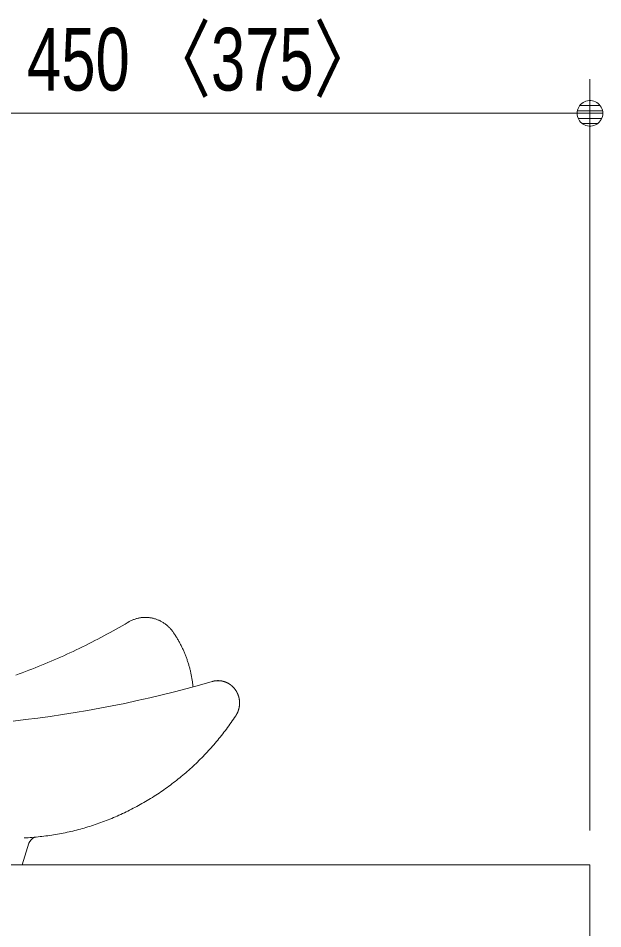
# Model space of a CAD drawing. Units: millimetres, scale not verified. Extents: x -6062 to 6062, y -3045 to 3045.
# Drawn here: x -2052 to -1710, y -1368 to -834 of the extents above; entities that cross this region are included whole.
import ezdxf
from ezdxf.enums import TextEntityAlignment as Align

# ---------------------------------------------------------------- set-up
doc = ezdxf.new("R2010")
doc.units = ezdxf.units.MM
doc.header["$LTSCALE"] = 20
for name, color, linetype, lineweight in [('0-1_5ボウル・キャビネット', 7, 'Continuous', 9), ('0-2_2寸法-1', 7, 'Continuous', 9), ('0-3_0', 7, 'Continuous', 9)]:
    doc.layers.add(name, color=color, linetype=linetype, lineweight=lineweight)
doc.styles.add('ＭＳ Ｐゴシック', font='')
doc.styles.get('ＭＳ Ｐゴシック').set_extended_font_data('MS PGothic')

# ---------------------------------------------------------------- blocks, each defined once
blk = doc.blocks.new('_Dot')
at = {"layer": '0-3_0'}
for p, q in [((-10, 0), (-20, 0)), ((9.78, 2), (-9.78, 2)), ((7.99, 6), (-7.99, 6)), ((9.16, -3.98), (-9.16, -3.98)), ((6, -7.98), (-6, -7.98))]:
    blk.add_line(p, q, dxfattribs=at)
for points in [[(10, 0), (9.92, 1.25), (9.69, 2.49), (9.3, 3.68), (8.76, 4.82), (8.09, 5.88), (7.29, 6.85), (6.37, 7.71), (5.36, 8.44), (4.26, 9.05), (3.09, 9.51), (1.87, 9.82), (0.63, 9.98), (-0.63, 9.98), (-1.87, 9.82), (-3.09, 9.51), (-4.26, 9.05), (-5.36, 8.44), (-6.37, 7.71), (-7.29, 6.85), (-8.09, 5.88), (-8.76, 4.82), (-9.3, 3.68), (-9.69, 2.49), (-9.92, 1.25), (-10, 0), (0, 0)], [(-10, 0), (-9.92, -1.25), (-9.69, -2.49), (-9.3, -3.68), (-8.76, -4.82), (-8.09, -5.88), (-7.29, -6.85), (-6.37, -7.71), (-5.36, -8.44), (-4.26, -9.05), (-3.09, -9.51), (-1.87, -9.82), (-0.63, -9.98), (0.63, -9.98), (1.87, -9.82), (3.09, -9.51), (4.26, -9.05), (5.36, -8.44), (6.37, -7.71), (7.29, -6.85), (8.09, -5.88), (8.76, -4.82), (9.3, -3.68), (9.69, -2.49), (9.92, -1.25), (10, 0), (0, 0)]]:
    blk.add_lwpolyline(points, close=True, dxfattribs=at)
blk = doc.blocks.new('グループ-16')
at = {"layer": '0-1_5ボウル・キャビネット'}
for points in [[(-3896.6, -23715.6), (-3905.6, -23718), (-3914.6, -23720.6), (-3923.5, -23723.4), (-3932.3, -23726.5), (-3941, -23729.7), (-3949.7, -23733.2), (-3958.3, -23736.8), (-3966.8, -23740.7), (-3975.3, -23744.8), (-3983.6, -23749.1), (-3991.8, -23753.5), (-4000, -23758.2), (-4004.9, -23761.1), (-4039.8, -23781.6), (-4074.8, -23801.9), (-4110, -23822), (-4145.2, -23842), (-4180.5, -23861.7), (-4216, -23881.3), (-4251.5, -23900.7), (-4287.1, -23919.9), (-4322.8, -23938.9), (-4358.6, -23957.7), (-4394.5, -23976.3), (-4430.5, -23994.8), (-4466.5, -24013), (-4502.7, -24031.1), (-4538.9, -24048.9), (-4575.2, -24066.6), (-4611.6, -24084.1), (-4648.1, -24101.4), (-4684.7, -24118.5), (-4721.4, -24135.4), (-4758.1, -24152.1), (-4794.9, -24168.6), (-4831.8, -24184.9), (-4868.8, -24201.1), (-4905.9, -24217), (-4943, -24232.7)], [(-3554.3, -23792.4), (-3561.7, -23786.5), (-3569.2, -23780.8), (-3576.9, -23775.3), (-3584.6, -23770), (-3592.5, -23764.9), (-3600.5, -23759.9), (-3608.6, -23755.2), (-3616.8, -23750.6), (-3625.1, -23746.3), (-3633.5, -23742.1), (-3642, -23738.2), (-3650.6, -23734.5), (-3659.2, -23730.9), (-3667.9, -23727.6), (-3676.7, -23724.5), (-3685.6, -23721.6), (-3694.5, -23718.9), (-3703.5, -23716.4), (-3712.5, -23714.2), (-3721.6, -23712.1), (-3730.7, -23710.3), (-3739.9, -23708.7), (-3749.1, -23707.3), (-3758.3, -23706.2), (-3767.6, -23705.3), (-3776.8, -23704.5), (-3786.1, -23704.1), (-3795.4, -23703.8), (-3804.7, -23703.8), (-3813.9, -23703.9), (-3823.2, -23704.3), (-3832.5, -23705), (-3841.7, -23705.8), (-3851, -23706.9), (-3860.2, -23708.2), (-3869.3, -23709.7), (-3878.5, -23711.5), (-3887.6, -23713.4), (-3896.6, -23715.6)], [(-3344.9, -24118.1), (-3349, -24108.4), (-3353.2, -24098.7), (-3357.5, -24089), (-3361.8, -24079.4), (-3366.2, -24069.8), (-3370.7, -24060.3), (-3375.3, -24050.7), (-3379.9, -24041.3), (-3384.6, -24031.8), (-3389.4, -24022.4), (-3394.2, -24013.1), (-3399.1, -24003.8), (-3404.1, -23994.5), (-3409.1, -23985.2), (-3414.3, -23976.1), (-3419.5, -23966.9), (-3424.7, -23957.8), (-3430, -23948.7), (-3435.4, -23939.7), (-3440.9, -23930.7), (-3446.4, -23921.8), (-3452, -23912.9), (-3457.7, -23904.1), (-3463.5, -23895.3), (-3469.3, -23886.6), (-3471.4, -23883.4), (-3476.8, -23875.5), (-3482.4, -23867.8), (-3488.1, -23860.2), (-3494.1, -23852.7), (-3500.1, -23845.4), (-3506.4, -23838.2), (-3512.8, -23831.1), (-3519.3, -23824.3), (-3526, -23817.6), (-3532.9, -23811), (-3539.9, -23804.6), (-3547, -23798.4), (-3554.3, -23792.4)], [(-3244.4, -24517.7), (-3245.5, -24507.1), (-3246.7, -24496.6), (-3247.9, -24486), (-3249.2, -24475.5), (-3250.6, -24464.9), (-3252.1, -24454.4), (-3253.7, -24443.9), (-3255.3, -24433.4), (-3257, -24422.9), (-3258.8, -24412.4), (-3260.7, -24402), (-3262.6, -24391.5), (-3264.7, -24381.1), (-3266.8, -24370.7), (-3269, -24360.3), (-3271.3, -24350), (-3273.6, -24339.6), (-3276, -24329.3), (-3278.5, -24319), (-3281.1, -24308.7), (-3283.8, -24298.4), (-3286.5, -24288.2), (-3289.4, -24278), (-3292.3, -24267.8), (-3295.2, -24257.6), (-3298.3, -24247.4), (-3301.4, -24237.3), (-3304.6, -24227.2), (-3307.9, -24217.2), (-3311.3, -24207.1), (-3314.7, -24197.1), (-3318.2, -24187.1), (-3321.8, -24177.2), (-3325.5, -24167.3), (-3329.2, -24157.4), (-3333, -24147.5), (-3336.9, -24137.7), (-3340.9, -24127.9), (-3344.9, -24118.1)], [(-4943, -24232.7), (-4980.2, -24248.3), (-5017.5, -24263.6), (-5054.8, -24278.8), (-5092.3, -24293.7), (-5129.8, -24308.5), (-5167.3, -24323), (-5205, -24337.4), (-5242.7, -24351.5), (-5280.5, -24365.5), (-5318.3, -24379.3)], [(-3020.7, -24454.8), (-3167.2, -24496.3), (-3313.5, -24536.2), (-3459.8, -24574.4), (-3605.9, -24610.9), (-3751.9, -24645.8), (-3897.7, -24678.9), (-4043.4, -24710.4), (-4189, -24740.2), (-4334.5, -24768.3), (-4479.9, -24794.7), (-4625.1, -24819.5), (-4770.2, -24842.5), (-4915.2, -24863.9), (-5060, -24883.6), (-5204.8, -24901.6), (-5349.4, -24918)], [(-2995.3, -24448.7), (-2997.2, -24449.1), (-2999.1, -24449.4), (-3001, -24449.8), (-3002.9, -24450.2), (-3004.8, -24450.6), (-3006.7, -24451.1), (-3008.6, -24451.5), (-3010.5, -24452), (-3012.4, -24452.5), (-3014.3, -24453), (-3016.2, -24453.5), (-3018.1, -24454), (-3020, -24454.5)], [(-2920.9, -24446.9), (-2922.8, -24446.7), (-2924.7, -24446.4), (-2926.6, -24446.2), (-2928.5, -24446), (-2930.4, -24445.8), (-2932.3, -24445.7), (-2934.3, -24445.5), (-2936.2, -24445.4), (-2938.1, -24445.2), (-2940, -24445.1), (-2941.9, -24445), (-2943.8, -24445), (-2945.7, -24444.9), (-2947.6, -24444.9), (-2949.6, -24444.8), (-2951.5, -24444.8), (-2953.4, -24444.8), (-2955.3, -24444.8), (-2957.2, -24444.9), (-2959.1, -24444.9), (-2961, -24445), (-2962.9, -24445), (-2964.8, -24445.1), (-2966.7, -24445.2), (-2968.6, -24445.4), (-2970.5, -24445.5), (-2972.5, -24445.7), (-2974.4, -24445.8), (-2976.3, -24446), (-2978.2, -24446.2), (-2980.1, -24446.4), (-2982, -24446.7), (-2983.9, -24446.9), (-2985.8, -24447.2), (-2987.7, -24447.4), (-2989.6, -24447.7), (-2991.5, -24448), (-2993.4, -24448.4), (-2995.3, -24448.7)], [(-2848.4, -24468.1), (-2850.1, -24467.3), (-2851.9, -24466.5), (-2853.6, -24465.7), (-2855.4, -24464.9), (-2857.2, -24464.2), (-2859, -24463.4), (-2860.7, -24462.7), (-2862.5, -24462), (-2864.3, -24461.3), (-2866.1, -24460.6), (-2867.9, -24459.9), (-2869.8, -24459.3), (-2871.6, -24458.6), (-2873.4, -24458), (-2875.3, -24457.4), (-2877.1, -24456.8), (-2879, -24456.2), (-2880.8, -24455.6), (-2882.7, -24455.1), (-2884.5, -24454.5), (-2886.4, -24454), (-2888.3, -24453.5), (-2890.2, -24453), (-2892.1, -24452.5), (-2894, -24452), (-2895.9, -24451.6), (-2897.8, -24451.1), (-2899.8, -24450.7), (-2901.7, -24450.3), (-2903.6, -24449.9), (-2905.5, -24449.5), (-2907.4, -24449.1), (-2909.4, -24448.7), (-2911.3, -24448.4), (-2913.2, -24448.1), (-2915.1, -24447.8), (-2917, -24447.5), (-2918.9, -24447.2), (-2920.9, -24446.9)], [(-2785.5, -24510.4), (-2787, -24509.1), (-2788.5, -24507.7), (-2790, -24506.4), (-2791.5, -24505.1), (-2793, -24503.8), (-2794.5, -24502.5), (-2796, -24501.3), (-2797.6, -24500), (-2799.1, -24498.8), (-2800.7, -24497.6), (-2802.2, -24496.3), (-2803.8, -24495.1), (-2805.3, -24494), (-2806.9, -24492.8), (-2808.5, -24491.6), (-2810.1, -24490.5), (-2811.7, -24489.4), (-2813.3, -24488.3), (-2814.9, -24487.2), (-2816.5, -24486.1), (-2818.1, -24485), (-2819.7, -24483.9), (-2821.4, -24482.9), (-2823, -24481.9), (-2824.6, -24480.9), (-2826.3, -24479.9), (-2828, -24478.9), (-2829.6, -24477.9), (-2831.3, -24476.9), (-2833, -24476), (-2834.7, -24475), (-2836.4, -24474.1), (-2838.1, -24473.2), (-2839.8, -24472.3), (-2841.5, -24471.5), (-2843.2, -24470.6), (-2844.9, -24469.7), (-2846.6, -24468.9), (-2848.4, -24468.1)], [(-2737.3, -24569.7), (-2738.3, -24568.1), (-2739.4, -24566.4), (-2740.4, -24564.7), (-2741.4, -24563), (-2742.5, -24561.4), (-2743.5, -24559.7), (-2744.6, -24558.1), (-2745.7, -24556.5), (-2746.8, -24554.8), (-2747.9, -24553.2), (-2749.1, -24551.6), (-2750.2, -24550), (-2751.3, -24548.4), (-2752.5, -24546.9), (-2753.7, -24545.3), (-2754.9, -24543.7), (-2756.1, -24542.2), (-2757.3, -24540.7), (-2758.5, -24539.1), (-2759.7, -24537.6), (-2761, -24536.1), (-2762.2, -24534.6), (-2763.5, -24533.1), (-2764.8, -24531.6), (-2766.1, -24530.1), (-2767.4, -24528.7), (-2768.7, -24527.2), (-2770.1, -24525.8), (-2771.4, -24524.3), (-2772.8, -24522.9), (-2774.1, -24521.5), (-2775.5, -24520.1), (-2776.9, -24518.6), (-2778.3, -24517.3), (-2779.7, -24515.9), (-2781.2, -24514.5), (-2782.6, -24513.1), (-2784, -24511.8), (-2785.5, -24510.4)], [(-2707.9, -24641.8), (-2708.4, -24639.9), (-2708.9, -24638), (-2709.4, -24636), (-2710, -24634.1), (-2710.5, -24632.2), (-2711.1, -24630.3), (-2711.7, -24628.3), (-2712.3, -24626.4), (-2712.9, -24624.5), (-2713.5, -24622.6), (-2714.1, -24620.7), (-2714.8, -24618.8), (-2715.5, -24616.9), (-2716.1, -24614.9), (-2716.8, -24613), (-2717.6, -24611.1), (-2718.3, -24609.2), (-2719, -24607.4), (-2719.8, -24605.5), (-2720.5, -24603.6), (-2721.3, -24601.7), (-2722.1, -24599.9), (-2722.9, -24598), (-2723.7, -24596.2), (-2724.5, -24594.4), (-2725.4, -24592.6), (-2726.2, -24590.7), (-2727.1, -24588.9), (-2727.9, -24587.2), (-2728.8, -24585.4), (-2729.7, -24583.6), (-2730.6, -24581.8), (-2731.6, -24580.1), (-2732.5, -24578.3), (-2733.4, -24576.6), (-2734.4, -24574.9), (-2735.4, -24573.2), (-2736.3, -24571.4), (-2737.3, -24569.7)], [(-2714.7, -24795.6), (-2714.1, -24793.7), (-2713.5, -24791.8), (-2712.9, -24789.9), (-2712.3, -24788), (-2711.7, -24786.1), (-2711.1, -24784.2), (-2710.6, -24782.3), (-2710, -24780.4), (-2709.5, -24778.5), (-2709, -24776.6), (-2708.5, -24774.7), (-2708, -24772.7), (-2707.5, -24770.8), (-2707.1, -24768.9), (-2706.7, -24766.9), (-2706.2, -24765), (-2705.8, -24763), (-2705.4, -24761), (-2705, -24759.1), (-2704.7, -24757.1), (-2704.3, -24755.1), (-2704, -24753.1), (-2703.6, -24751.1), (-2703.3, -24749.1), (-2703, -24747.1), (-2702.7, -24745.1), (-2702.4, -24743.1), (-2702.2, -24741.1), (-2701.9, -24739.1), (-2701.7, -24737.1), (-2701.5, -24735), (-2701.3, -24733), (-2701.1, -24731), (-2700.9, -24728.9), (-2700.8, -24726.9), (-2700.6, -24724.9), (-2700.5, -24722.9), (-2700.4, -24720.9), (-2700.3, -24718.8)], [(-2700.3, -24718.8), (-2700.2, -24716.8), (-2700.1, -24714.8), (-2700.1, -24712.8), (-2700, -24710.8), (-2700, -24708.8), (-2700, -24706.8), (-2700, -24704.8), (-2700, -24702.8), (-2700.1, -24700.8), (-2700.1, -24698.8), (-2700.2, -24696.8), (-2700.2, -24694.8), (-2700.3, -24692.8), (-2700.4, -24690.9), (-2700.6, -24688.9), (-2700.7, -24686.9), (-2700.9, -24684.9), (-2701, -24682.9), (-2701.2, -24681), (-2701.4, -24679), (-2701.6, -24677), (-2701.8, -24675), (-2702.1, -24673.1), (-2702.3, -24671.1), (-2702.6, -24669.1), (-2702.9, -24667.2), (-2703.2, -24665.2), (-2703.5, -24663.3), (-2703.8, -24661.3), (-2704.2, -24659.3), (-2704.5, -24657.4), (-2704.9, -24655.4), (-2705.3, -24653.5), (-2705.7, -24651.5), (-2706.1, -24649.6), (-2706.5, -24647.7), (-2707, -24645.7), (-2707.5, -24643.8), (-2707.9, -24641.8)], [(-2812.3, -24954.2), (-2798.5, -24934.8), (-2784.9, -24915.3), (-2771.4, -24895.6), (-2758, -24875.8), (-2744.7, -24855.9), (-2743.5, -24854.3), (-2742.4, -24852.6), (-2741.4, -24850.9), (-2740.3, -24849.2), (-2739.2, -24847.5), (-2738.2, -24845.7), (-2737.2, -24844), (-2736.2, -24842.3), (-2735.2, -24840.6), (-2734.2, -24838.8), (-2733.2, -24837.1), (-2732.3, -24835.3), (-2731.3, -24833.6), (-2730.4, -24831.8), (-2729.5, -24830.1), (-2728.6, -24828.3), (-2727.7, -24826.5), (-2726.8, -24824.8), (-2725.9, -24823), (-2725.1, -24821.2), (-2724.3, -24819.4), (-2723.5, -24817.6), (-2722.6, -24815.8), (-2721.9, -24814), (-2721.1, -24812.2), (-2720.3, -24810.3), (-2719.6, -24808.5), (-2718.8, -24806.7), (-2718.1, -24804.8), (-2717.4, -24803), (-2716.7, -24801.1), (-2716, -24799.3), (-2715.4, -24797.4), (-2714.7, -24795.6)], [(-3435.7, -25610.8), (-3417.6, -25596.4), (-3399.6, -25581.9), (-3381.7, -25567.2), (-3364, -25552.4), (-3346.3, -25537.5), (-3328.8, -25522.4), (-3311.3, -25507.3), (-3294, -25492), (-3276.8, -25476.5), (-3259.7, -25461), (-3242.7, -25445.3), (-3225.8, -25429.5), (-3209, -25413.5), (-3192.4, -25397.5), (-3175.8, -25381.3), (-3159.4, -25364.9), (-3143.1, -25348.5), (-3126.9, -25331.9), (-3110.8, -25315.2), (-3094.8, -25298.4), (-3078.9, -25281.4), (-3063.2, -25264.3), (-3047.5, -25247.1), (-3032, -25229.7), (-3016.6, -25212.3), (-3001.2, -25194.7), (-2986, -25176.9), (-2970.9, -25159.1), (-2956, -25141.1), (-2941.1, -25123), (-2926.3, -25104.7), (-2911.7, -25086.4), (-2897.2, -25067.9), (-2882.7, -25049.2), (-2868.4, -25030.5), (-2854.2, -25011.6), (-2840.1, -24992.6), (-2826.2, -24973.4), (-2812.3, -24954.2)], [(-4217.1, -26066.1), (-4195.8, -26057.4), (-4174.6, -26048.5), (-4153.5, -26039.5), (-4132.4, -26030.3), (-4111.3, -26020.9), (-4090.3, -26011.3), (-4069.4, -26001.6), (-4048.4, -25991.8), (-4027.6, -25981.7), (-4006.7, -25971.5), (-3986, -25961.1), (-3965.2, -25950.6), (-3944.5, -25939.9), (-3923.9, -25929), (-3903.3, -25918), (-3882.7, -25906.8), (-3862.2, -25895.4), (-3841.7, -25883.8), (-3821.3, -25872.1), (-3801, -25860.3), (-3780.8, -25848.3), (-3760.6, -25836.2), (-3740.6, -25824), (-3720.7, -25811.6), (-3701, -25799.1), (-3681.3, -25786.5), (-3661.7, -25773.7), (-3642.3, -25760.9), (-3622.9, -25747.9), (-3603.7, -25734.7), (-3584.6, -25721.5), (-3565.6, -25708.1), (-3546.7, -25694.6), (-3527.9, -25680.9), (-3509.3, -25667.2), (-3490.7, -25653.3), (-3472.3, -25639.2), (-3453.9, -25625.1), (-3435.7, -25610.8)], [(-5099.1, -26283.5), (-5057.9, -26274.3), (-5034.9, -26271.9), (-5012, -26269.3), (-4989.1, -26266.6), (-4966.3, -26263.7), (-4943.5, -26260.6), (-4920.8, -26257.4), (-4898.1, -26254), (-4875.4, -26250.4), (-4852.8, -26246.7), (-4830.2, -26242.8), (-4807.7, -26238.7), (-4785.3, -26234.5), (-4762.8, -26230.1), (-4740.5, -26225.5), (-4718.1, -26220.8), (-4695.8, -26215.9), (-4673.6, -26210.8), (-4651.4, -26205.6), (-4629.3, -26200.2), (-4607.2, -26194.6), (-4585.1, -26188.9), (-4563.1, -26183), (-4541.1, -26177), (-4519.2, -26170.7), (-4497.3, -26164.3), (-4475.5, -26157.8), (-4453.7, -26151.1), (-4432, -26144.2), (-4410.3, -26137.1), (-4388.6, -26129.9), (-4367, -26122.5), (-4345.5, -26114.9), (-4324, -26107.2), (-4302.5, -26099.3), (-4281.1, -26091.3), (-4259.7, -26083.1), (-4238.4, -26074.7), (-4217.1, -26066.1)], [(-9856.1, -26213.5), (-9856, -26214.4), (-9804.4, -26600), (-5244.4, -26600), (-5165.2, -26349.4), (-5165.1, -26349)], [(-5219.9, -26286.5), (-5196.7, -26285.3), (-5173.4, -26283.9), (-5150.2, -26282.3), (-5127.1, -26280.5), (-5104, -26278.6), (-5080.9, -26276.6), (-5057.9, -26274.3), (-5034.9, -26271.9)]]:
    blk.add_lwpolyline(points, dxfattribs=at)
blk.add_arc((-5069.7, -26379.2), 100.1, 107.08199, 162.45214, dxfattribs=at)
blk = doc.blocks.new('グループ-28')
at = {"layer": '0-1_5ボウル・キャビネット'}
blk.add_lwpolyline([(-16600, -26600), (1400, -26600), (1400, -27600), (-16600, -27600)], close=True, dxfattribs=at)
blk = doc.blocks.new('グループ-34')
at = {"layer": '0-1_5ボウル・キャビネット'}
blk.add_blockref('グループ-28', (0, 0), dxfattribs=at)
blk = doc.blocks.new('グループ-35')
at = {"layer": '0-1_5ボウル・キャビネット'}
blk.add_blockref('グループ-34', (0, 0), dxfattribs=at)

msp = doc.modelspace()

# ---------------------------------------------------------------- linework, layer by layer
at = {"layer": '0-2_2寸法-1'}
for p, q in [((-1717.5, -1310), (-1717.5, -870)), ((-1732.51, -890), (-2152.49, -890))]:
    msp.add_line(p, q, dxfattribs=at)

# ---------------------------------------------------------------- block references
at = {"layer": '0-1_5ボウル・キャビネット', "xscale": 0.05, "yscale": 0.05}
for name in ['グループ-16', 'グループ-35']:
    msp.add_blockref(name, (-1787.5, 0), dxfattribs=at)
at = {"layer": '0-2_2寸法-1', "xscale": 0.7503418, "yscale": 0.7503418}
msp.add_blockref('_Dot', (-1717.5, -890), dxfattribs=at)

# ---------------------------------------------------------------- texts
at = {"layer": '0-2_2寸法-1', "style": 'ＭＳ Ｐゴシック', "width": 0.75}
msp.add_text('450 〈375〉', height=36.69, dxfattribs=at).set_placement((-2046.82, -887.65), align=Align.BOTTOM_LEFT)

doc.saveas('drawing.dxf')
